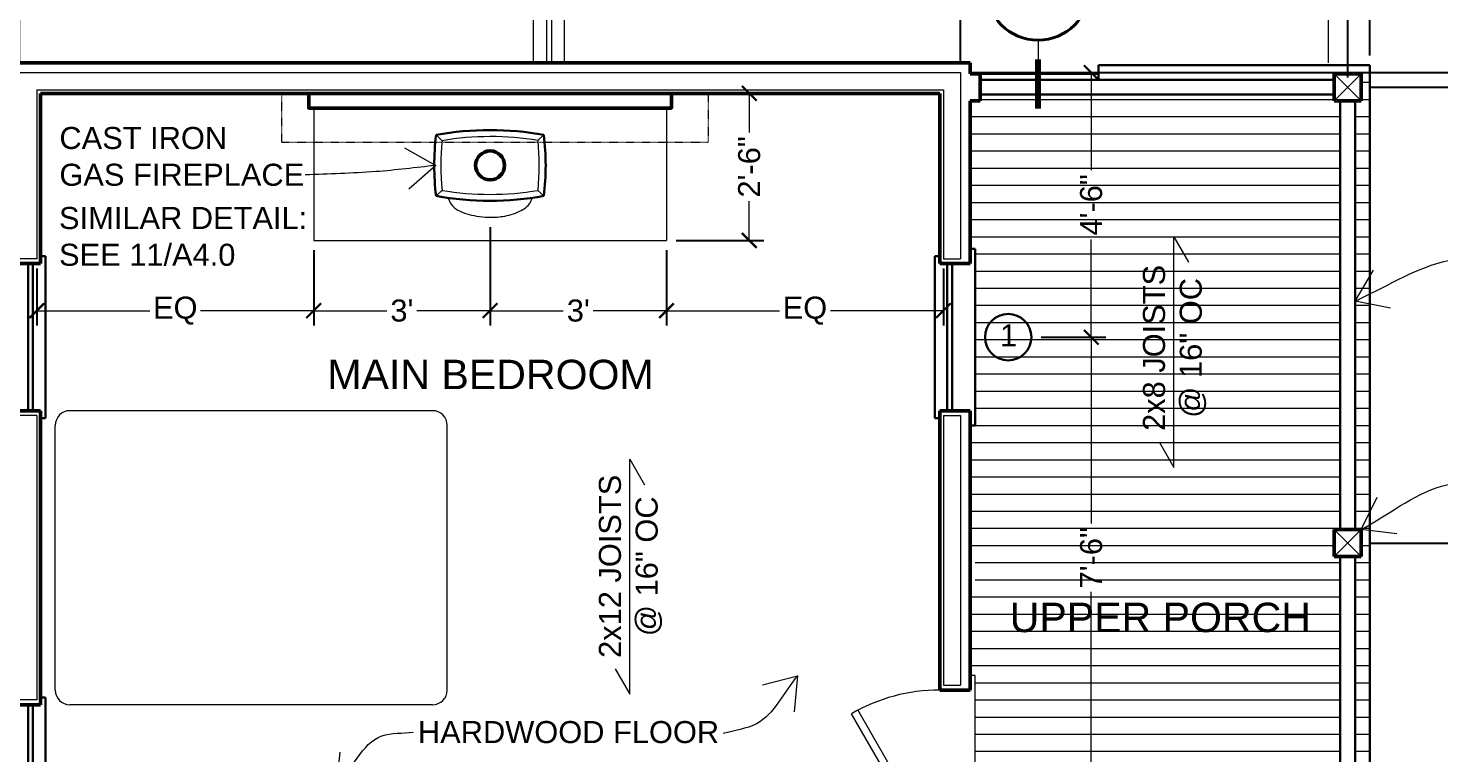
# Model space of a CAD drawing. Header units: inches. Extents: x -4969 to 16721, y 2489 to 24693.
# Drawn here: x 1101 to 1389.1, y 7446.3 to 7594.3 of the extents above; entities that cross this region are included whole.
import ezdxf

# ---------------------------------------------------------------- set-up
doc = ezdxf.new("R2010")
doc.units = ezdxf.units.IN
doc.header["$MEASUREMENT"] = 0
doc.linetypes.add('DASHED2', pattern=[0.375, 0.25, -0.125])
doc.layers.get('0').update_dxf_attribs({"lineweight": 5})
for name, color, linetype, lineweight in [('1', 1, 'Continuous', 9), ('2', 6, 'Continuous', 20), ('3', 3, 'Continuous', 30), ('5', 4, 'Continuous', 50), ('A-DIMSx', 7, 'Continuous', 9), ('A-LINK', 7, 'Continuous', 40), ('A-TEXTx', 7, 'Continuous', 20)]:
    doc.layers.add(name, color=color, linetype=linetype, lineweight=lineweight)
doc.styles.get("Standard").update_dxf_attribs({"font": 'Arial.ttf'})
doc.dimstyles.get("Standard").update_dxf_attribs({"dimtxt": 3, "dimasz": 2, "dimexe": 0.03125, "dimexo": 0.0625, "dimgap": 0.03125, "dimtad": 0, "dimtoh": 1, "dimdec": 4, "dimlfac": 0.99985, "dimzin": 0, "dimdsep": 46, "dimlunit": 4, "dimtxsty": 'Standard', "dimblk": 'ARCHTICK', "dimblk1": 'ARCHTICK', "dimblk2": 'ARCHTICK', "dimcen": 0.09, "dimclrt": 256, "dimadec": 0, "dimazin": 0, "dimtfac": 1, "dimtdec": 4, "dimtofl": 0, "dimtmove": 0, "dimatfit": 3, "dimfxl": 1, "dimtolj": 1, "dimtzin": 0, "dimarcsym": 0})

# ---------------------------------------------------------------- blocks, each defined once
blk = doc.blocks.new('window plan 30')
at = {"layer": '1'}
for p, q in [((181.69, 1684.26), (181.69, 1680.76)), ((213.69, 1684.26), (213.69, 1680.76))]:
    blk.add_line(p, q, dxfattribs=at)
at = {"layer": '3'}
for p, q in [((181.19, 1685.01), (181.19, 1686.01)), ((181.19, 1686.01), (214.19, 1686.01)), ((214.19, 1686.01), (214.19, 1685.01)), ((212.69, 1683.48), (182.69, 1683.48)), ((212.69, 1682.48), (182.69, 1682.48)), ((179.69, 1677.76), (179.69, 1678.76)), ((215.69, 1677.76), (179.69, 1677.76)), ((215.69, 1678.76), (215.69, 1677.76))]:
    blk.add_line(p, q, dxfattribs=at)
at = {"layer": '5'}
for p, q in [((182.69, 1685.01), (182.69, 1678.76)), ((212.69, 1685.01), (212.69, 1678.76))]:
    blk.add_line(p, q, dxfattribs=at)
blk = doc.blocks.new('door plan 36 thirdclosed')
at = {"layer": '1'}
for p, q in [((6155.71, 1261.81), (6155.71, 1265.31)), ((6193.71, 1261.81), (6193.71, 1265.31))]:
    blk.add_line(p, q, dxfattribs=at)
at = {"layer": '1', "lineweight": 5, "ltscale": 0.1}
for p, q in [((6191.96, 1262.36), (6160.78, 1244.36)), ((6191.96, 1262.36), (6192.71, 1261.06)), ((6192.71, 1261.06), (6161.53, 1243.06))]:
    blk.add_line(p, q, dxfattribs=at)
at = {"layer": '1'}
blk.add_arc((6192.71, 1261.06), 36, 180, 210, dxfattribs=at)
at = {"layer": '2'}
for p, q in [((6195.71, 1268.31), (6153.71, 1268.31)), ((6153.71, 1268.31), (6153.71, 1267.31)), ((6195.71, 1267.31), (6195.71, 1268.31))]:
    blk.add_line(p, q, dxfattribs=at)
at = {"layer": '5'}
for p, q in [((6156.71, 1261.06), (6156.71, 1267.31)), ((6192.71, 1261.06), (6192.71, 1267.31))]:
    blk.add_line(p, q, dxfattribs=at)
blk = doc.blocks.new('Woodstove Jotul F3 Plan')
at = {"layer": '1'}
for p, q in [((9529.12, 380.67), (9527.91, 381.81)), ((9548.71, 380.67), (9549.91, 381.81)), ((9527.91, 369.37), (9529.12, 370.51)), ((9548.71, 370.51), (9549.91, 369.37))]:
    blk.add_line(p, q, dxfattribs=at)
blk.add_circle((9538.93, 375.6), 2.95, dxfattribs=at)
blk.add_open_spline([(9530.36, 368.94), (9530.54, 368.5), (9530.94, 367.48), (9532.93, 365.95), (9535.66, 365.28), (9538.76, 364.94), (9541.78, 365.12), (9544.73, 365.95), (9546.98, 367.4), (9547.4, 368.61), (9547.52, 368.94)], degree=3, knots=[0, 0, 0, 0, 1.420534, 3.233125, 7.214587, 9.701964, 12.596585, 16.203253, 18.971369, 20.008624, 20.008624, 20.008624, 20.008624], dxfattribs=at)
at = {"layer": '2'}
for centre, radius, start, end in [((9577.95, 375.65), 49.08, 174.1354, 186.0181), ((9538.99, 323.22), 58.26, 80.396, 99.7565), ((9498.11, 375.59), 50.86, 354.2677, 5.7323), ((9538.91, 428.85), 59.16, 260.4828, 279.5306)]:
    blk.add_arc(centre, radius, start, end, dxfattribs=at)
at = {"layer": '3'}
for centre, radius, start, end in [((9579.29, 375.59), 51.75, 173.0983, 186.9017), ((9538.91, 321.81), 61, 79.6111, 100.3889), ((9498.15, 375.59), 52.13, 353.149, 6.851), ((9538.91, 429.37), 61, 259.6111, 280.3889)]:
    blk.add_arc(centre, radius, start, end, dxfattribs=at)
blk = doc.blocks.new('_ArchTick')
at = {"color": 0, "linetype": 'ByBlock', "lineweight": 0, "const_width": 0.15}
blk.add_lwpolyline([(-0.5, -0.5), (0.5, 0.5)], dxfattribs=at)
blk = doc.blocks.new('*D536')
at = {"layer": 'A-DIMSx', "color": 0, "lineweight": -2, "ltscale": 0.1, "transparency": 16777216}
for p, q in [((1099.29, 7587.27), (1099.29, 7619.36)), ((1291.29, 7587.27), (1291.29, 7619.36))]:
    blk.add_line(p, q, dxfattribs=at)
at = {"layer": 'A-DIMSx', "color": 0, "lineweight": 5, "ltscale": 0.1, "transparency": 16777216}
for p, q in [((1099.29, 7616.36), (1190.68, 7616.36)), ((1291.29, 7616.36), (1199.89, 7616.36))]:
    blk.add_line(p, q, dxfattribs=at)
at = {"layer": 'Defpoints', "color": 0, "ltscale": 0.1, "transparency": 16777216}
for p in [(1291.29, 7616.36), (1099.29, 7585.27), (1291.29, 7585.27)]:
    blk.add_point(p, dxfattribs=at)
at = {"layer": 'A-DIMSx', "color": 0, "lineweight": 5, "ltscale": 0.1, "transparency": 16777216, "xscale": 3, "yscale": 3, "zscale": 3, "rotation": 180}
blk.add_blockref('_ArchTick', (1099.29, 7616.36), dxfattribs=at)
at = {"layer": 'A-DIMSx', "color": 0, "lineweight": 5, "ltscale": 0.1, "transparency": 16777216, "xscale": 3, "yscale": 3, "zscale": 3}
blk.add_blockref('_ArchTick', (1291.29, 7616.36), dxfattribs=at)
at = {"layer": 'A-DIMSx', "ltscale": 0.1, "transparency": 16777216, "insert": (1195.29, 7616.36), "char_height": 4.5, "attachment_point": 5}
blk.add_mtext("\\A1;16'", dxfattribs=at)
blk = doc.blocks.new('*D537')
at = {"layer": 'A-DIMSx', "color": 0, "lineweight": -2, "ltscale": 0.1, "transparency": 16777216}
for p, q in [((1291.29, 7587.27), (1291.29, 7619.36)), ((1370.29, 7584.27), (1370.29, 7619.36))]:
    blk.add_line(p, q, dxfattribs=at)
at = {"layer": 'A-DIMSx', "color": 0, "lineweight": 5, "ltscale": 0.1, "transparency": 16777216}
for p, q in [((1291.29, 7616.36), (1323.79, 7616.36)), ((1370.29, 7616.36), (1337.78, 7616.36))]:
    blk.add_line(p, q, dxfattribs=at)
at = {"layer": 'Defpoints', "color": 0, "ltscale": 0.1, "transparency": 16777216}
for p in [(1370.29, 7616.36), (1291.29, 7585.27), (1370.29, 7582.27)]:
    blk.add_point(p, dxfattribs=at)
at = {"layer": 'A-DIMSx', "color": 0, "lineweight": 5, "ltscale": 0.1, "transparency": 16777216, "xscale": 3, "yscale": 3, "zscale": 3, "rotation": 180}
blk.add_blockref('_ArchTick', (1291.29, 7616.36), dxfattribs=at)
at = {"layer": 'A-DIMSx', "color": 0, "lineweight": 5, "ltscale": 0.1, "transparency": 16777216, "xscale": 3, "yscale": 3, "zscale": 3}
blk.add_blockref('_ArchTick', (1370.29, 7616.36), dxfattribs=at)
at = {"layer": 'A-DIMSx', "ltscale": 0.1, "transparency": 16777216, "insert": (1330.79, 7616.36), "char_height": 4.5, "attachment_point": 5}
blk.add_mtext('\\A1;6\'-7"', dxfattribs=at)
blk = doc.blocks.new('*D538')
at = {"layer": 'A-DIMSx', "color": 0, "lineweight": -2, "ltscale": 0.1, "transparency": 16777216}
for p, q in [((1370.29, 7584.27), (1370.29, 7619.36)), ((1374.79, 7588.77), (1374.79, 7619.36))]:
    blk.add_line(p, q, dxfattribs=at)
at = {"layer": 'A-DIMSx', "color": 0, "lineweight": 5, "ltscale": 0.1, "transparency": 16777216}
for p, q in [((1370.29, 7616.36), (1374.79, 7616.36)), ((1374.79, 7616.36), (1377.79, 7616.36))]:
    blk.add_line(p, q, dxfattribs=at)
at = {"layer": 'Defpoints', "color": 0, "ltscale": 0.1, "transparency": 16777216}
for p in [(1374.79, 7616.36), (1374.79, 7586.77), (1370.29, 7582.27)]:
    blk.add_point(p, dxfattribs=at)
at = {"layer": 'A-DIMSx', "color": 0, "lineweight": 5, "ltscale": 0.1, "transparency": 16777216, "xscale": 3, "yscale": 3, "zscale": 3, "rotation": 180}
blk.add_blockref('_ArchTick', (1370.29, 7616.36), dxfattribs=at)
at = {"layer": 'A-DIMSx', "color": 0, "lineweight": 5, "ltscale": 0.1, "transparency": 16777216, "xscale": 3, "yscale": 3, "zscale": 3}
blk.add_blockref('_ArchTick', (1374.79, 7616.36), dxfattribs=at)
at = {"layer": 'A-DIMSx', "ltscale": 0.1, "transparency": 16777216, "insert": (1383.11, 7616.36), "char_height": 4.5, "attachment_point": 5}
blk.add_mtext('\\A1;4{\\H1x;\\S1/2;}"', dxfattribs=at)
blk = doc.blocks.new('*D540')
at = {"layer": 'A-DIMSx', "color": 0, "lineweight": -2, "ltscale": 0.1, "transparency": 16777216}
for p, q in [((1159.29, 7549.02), (1159.29, 7533.68)), ((1102.79, 7545.27), (1102.79, 7533.68))]:
    blk.add_line(p, q, dxfattribs=at)
at = {"layer": 'A-DIMSx', "color": 0, "lineweight": 5, "ltscale": 0.1, "transparency": 16777216}
for p, q in [((1102.79, 7536.68), (1125.86, 7536.68)), ((1159.29, 7536.68), (1136.22, 7536.68))]:
    blk.add_line(p, q, dxfattribs=at)
at = {"layer": 'Defpoints', "color": 0, "ltscale": 0.1, "transparency": 16777216}
for p in [(1159.29, 7551.02), (1102.79, 7547.27), (1159.29, 7536.68)]:
    blk.add_point(p, dxfattribs=at)
at = {"layer": 'A-DIMSx', "color": 0, "lineweight": 5, "ltscale": 0.1, "transparency": 16777216, "xscale": 3, "yscale": 3, "zscale": 3, "rotation": 180}
blk.add_blockref('_ArchTick', (1102.79, 7536.68), dxfattribs=at)
at = {"layer": 'A-DIMSx', "color": 0, "lineweight": 5, "ltscale": 0.1, "transparency": 16777216, "xscale": 3, "yscale": 3, "zscale": 3}
blk.add_blockref('_ArchTick', (1159.29, 7536.68), dxfattribs=at)
at = {"layer": 'A-DIMSx', "ltscale": 0.1, "transparency": 16777216, "insert": (1131.04, 7536.68), "char_height": 4.5, "attachment_point": 5}
blk.add_mtext('\\A1;{EQ}', dxfattribs=at)
blk = doc.blocks.new('*D541')
at = {"layer": 'A-DIMSx', "color": 0, "lineweight": -2, "ltscale": 0.1, "transparency": 16777216}
for p, q in [((1195.28, 7553.73), (1195.28, 7533.68)), ((1159.29, 7549.02), (1159.29, 7533.68))]:
    blk.add_line(p, q, dxfattribs=at)
at = {"layer": 'A-DIMSx', "color": 0, "lineweight": 5, "ltscale": 0.1, "transparency": 16777216}
for p, q in [((1159.29, 7536.68), (1174.22, 7536.68)), ((1195.28, 7536.68), (1180.35, 7536.68))]:
    blk.add_line(p, q, dxfattribs=at)
at = {"layer": 'Defpoints', "color": 0, "ltscale": 0.1, "transparency": 16777216}
for p in [(1195.28, 7555.73), (1159.29, 7551.02), (1195.28, 7536.68)]:
    blk.add_point(p, dxfattribs=at)
at = {"layer": 'A-DIMSx', "color": 0, "lineweight": 5, "ltscale": 0.1, "transparency": 16777216, "xscale": 3, "yscale": 3, "zscale": 3, "rotation": 180}
blk.add_blockref('_ArchTick', (1159.29, 7536.68), dxfattribs=at)
at = {"layer": 'A-DIMSx', "color": 0, "lineweight": 5, "ltscale": 0.1, "transparency": 16777216, "xscale": 3, "yscale": 3, "zscale": 3}
blk.add_blockref('_ArchTick', (1195.28, 7536.68), dxfattribs=at)
at = {"layer": 'A-DIMSx', "ltscale": 0.1, "transparency": 16777216, "insert": (1177.29, 7536.68), "char_height": 4.5, "attachment_point": 5}
blk.add_mtext("\\A1;3'", dxfattribs=at)
blk = doc.blocks.new('*D542')
at = {"layer": 'A-DIMSx', "color": 0, "lineweight": -2, "ltscale": 0.1, "transparency": 16777216}
for p, q in [((1195.28, 7553.73), (1195.28, 7533.68)), ((1231.29, 7549.02), (1231.29, 7533.68))]:
    blk.add_line(p, q, dxfattribs=at)
at = {"layer": 'A-DIMSx', "color": 0, "lineweight": 5, "ltscale": 0.1, "transparency": 16777216}
for p, q in [((1195.28, 7536.68), (1210.22, 7536.68)), ((1231.29, 7536.68), (1216.35, 7536.68))]:
    blk.add_line(p, q, dxfattribs=at)
at = {"layer": 'Defpoints', "color": 0, "ltscale": 0.1, "transparency": 16777216}
for p in [(1195.28, 7555.73), (1231.29, 7551.02), (1231.29, 7536.68)]:
    blk.add_point(p, dxfattribs=at)
at = {"layer": 'A-DIMSx', "color": 0, "lineweight": 5, "ltscale": 0.1, "transparency": 16777216, "xscale": 3, "yscale": 3, "zscale": 3, "rotation": 180}
blk.add_blockref('_ArchTick', (1195.28, 7536.68), dxfattribs=at)
at = {"layer": 'A-DIMSx', "color": 0, "lineweight": 5, "ltscale": 0.1, "transparency": 16777216, "xscale": 3, "yscale": 3, "zscale": 3}
blk.add_blockref('_ArchTick', (1231.29, 7536.68), dxfattribs=at)
at = {"layer": 'A-DIMSx', "ltscale": 0.1, "transparency": 16777216, "insert": (1213.29, 7536.68), "char_height": 4.5, "attachment_point": 5}
blk.add_mtext("\\A1;3'", dxfattribs=at)
blk = doc.blocks.new('*D543')
at = {"layer": 'A-DIMSx', "color": 0, "lineweight": -2, "ltscale": 0.1, "transparency": 16777216}
for p, q in [((1231.29, 7549.02), (1231.29, 7533.68)), ((1287.79, 7545.27), (1287.79, 7533.68))]:
    blk.add_line(p, q, dxfattribs=at)
at = {"layer": 'A-DIMSx', "color": 0, "lineweight": 5, "ltscale": 0.1, "transparency": 16777216}
for p, q in [((1231.29, 7536.68), (1254.36, 7536.68)), ((1287.79, 7536.68), (1264.72, 7536.68))]:
    blk.add_line(p, q, dxfattribs=at)
at = {"layer": 'Defpoints', "color": 0, "ltscale": 0.1, "transparency": 16777216}
for p in [(1231.29, 7551.02), (1287.79, 7547.27), (1287.79, 7536.68)]:
    blk.add_point(p, dxfattribs=at)
at = {"layer": 'A-DIMSx', "color": 0, "lineweight": 5, "ltscale": 0.1, "transparency": 16777216, "xscale": 3, "yscale": 3, "zscale": 3, "rotation": 180}
blk.add_blockref('_ArchTick', (1231.29, 7536.68), dxfattribs=at)
at = {"layer": 'A-DIMSx', "color": 0, "lineweight": 5, "ltscale": 0.1, "transparency": 16777216, "xscale": 3, "yscale": 3, "zscale": 3}
blk.add_blockref('_ArchTick', (1287.79, 7536.68), dxfattribs=at)
at = {"layer": 'A-DIMSx', "ltscale": 0.1, "transparency": 16777216, "insert": (1259.54, 7536.68), "char_height": 4.5, "attachment_point": 5}
blk.add_mtext('\\A1;{EQ}', dxfattribs=at)
blk = doc.blocks.new('*D549')
at = {"layer": 'A-DIMSx', "color": 0, "lineweight": -2, "ltscale": 0.1, "transparency": 16777216}
for p, q in [((1293.29, 7585.27), (1320.95, 7585.27)), ((1307.75, 7531.27), (1320.95, 7531.27))]:
    blk.add_line(p, q, dxfattribs=at)
at = {"layer": 'A-DIMSx', "color": 0, "lineweight": 5, "ltscale": 0.1, "transparency": 16777216}
for p, q in [((1317.95, 7585.27), (1317.95, 7565.35)), ((1317.95, 7531.27), (1317.95, 7551.2))]:
    blk.add_line(p, q, dxfattribs=at)
at = {"layer": 'Defpoints', "color": 0, "ltscale": 0.1, "transparency": 16777216}
for p in [(1291.29, 7585.27), (1305.75, 7531.27), (1317.95, 7531.27)]:
    blk.add_point(p, dxfattribs=at)
at = {"layer": 'A-DIMSx', "color": 0, "lineweight": 5, "ltscale": 0.1, "transparency": 16777216, "xscale": 3, "yscale": 3, "zscale": 3}
for p, rotation in [((1317.95, 7585.27), 90), ((1317.95, 7531.27), 270)]:
    blk.add_blockref('_ArchTick', p, dxfattribs=dict(at, rotation=rotation))
at = {"layer": 'A-DIMSx', "ltscale": 0.1, "transparency": 16777216, "insert": (1317.95, 7558.27), "char_height": 4.5, "attachment_point": 5, "rotation": 90}
blk.add_mtext('\\A1;4\'-6"', dxfattribs=at)
blk = doc.blocks.new('*D550')
at = {"layer": 'A-DIMSx', "color": 0, "lineweight": -2, "ltscale": 0.1, "transparency": 16777216}
for p, q in [((1307.75, 7531.27), (1320.95, 7531.27)), ((1305.58, 7441.27), (1320.95, 7441.27))]:
    blk.add_line(p, q, dxfattribs=at)
at = {"layer": 'A-DIMSx', "color": 0, "lineweight": 5, "ltscale": 0.1, "transparency": 16777216}
for p, q in [((1317.95, 7531.27), (1317.95, 7493.24)), ((1317.95, 7441.27), (1317.95, 7479.31))]:
    blk.add_line(p, q, dxfattribs=at)
at = {"layer": 'Defpoints', "color": 0, "ltscale": 0.1, "transparency": 16777216}
for p in [(1305.75, 7531.27), (1303.58, 7441.27), (1317.95, 7441.27)]:
    blk.add_point(p, dxfattribs=at)
at = {"layer": 'A-DIMSx', "color": 0, "lineweight": 5, "ltscale": 0.1, "transparency": 16777216, "xscale": 3, "yscale": 3, "zscale": 3}
for p, rotation in [((1317.95, 7531.27), 90), ((1317.95, 7441.27), 270)]:
    blk.add_blockref('_ArchTick', p, dxfattribs=dict(at, rotation=rotation))
at = {"layer": 'A-DIMSx', "ltscale": 0.1, "transparency": 16777216, "insert": (1317.95, 7486.27), "char_height": 4.5, "attachment_point": 5, "rotation": 90}
blk.add_mtext('\\A1;7\'-6"', dxfattribs=at)
blk = doc.blocks.new('*D558')
at = {"layer": 'A-DIMSx', "color": 0, "lineweight": -2, "ltscale": 0.1, "transparency": 16777216}
for p, q in [((1375.04, 7489.27), (1498.12, 7489.27)), ((1375.04, 7393.27), (1498.12, 7393.27))]:
    blk.add_line(p, q, dxfattribs=at)
at = {"layer": 'A-DIMSx', "color": 0, "lineweight": 5, "ltscale": 0.1, "transparency": 16777216}
for p, q in [((1495.12, 7489.27), (1495.12, 7444.35)), ((1495.12, 7393.27), (1495.12, 7438.2))]:
    blk.add_line(p, q, dxfattribs=at)
at = {"layer": 'Defpoints', "color": 0, "ltscale": 0.1, "transparency": 16777216}
for p in [(1373.04, 7489.27), (1495.12, 7489.27), (1373.04, 7393.27)]:
    blk.add_point(p, dxfattribs=at)
at = {"layer": 'A-DIMSx', "color": 0, "lineweight": 5, "ltscale": 0.1, "transparency": 16777216, "xscale": 3, "yscale": 3, "zscale": 3}
for p, rotation in [((1495.12, 7489.27), 90), ((1495.12, 7393.27), 270)]:
    blk.add_blockref('_ArchTick', p, dxfattribs=dict(at, rotation=rotation))
at = {"layer": 'A-DIMSx', "ltscale": 0.1, "transparency": 16777216, "insert": (1495.12, 7441.27), "char_height": 4.5, "attachment_point": 5, "rotation": 90}
blk.add_mtext("\\A1;8'", dxfattribs=at)
blk = doc.blocks.new('*D559')
at = {"layer": 'A-DIMSx', "color": 0, "lineweight": -2, "ltscale": 0.1, "transparency": 16777216}
for p, q in [((1375.04, 7582.27), (1498.12, 7582.27)), ((1375.04, 7489.27), (1498.12, 7489.27))]:
    blk.add_line(p, q, dxfattribs=at)
at = {"layer": 'A-DIMSx', "color": 0, "lineweight": 5, "ltscale": 0.1, "transparency": 16777216}
for p, q in [((1495.12, 7582.27), (1495.12, 7542.74)), ((1495.12, 7489.27), (1495.12, 7528.81))]:
    blk.add_line(p, q, dxfattribs=at)
at = {"layer": 'Defpoints', "color": 0, "ltscale": 0.1, "transparency": 16777216}
for p in [(1373.04, 7582.27), (1495.12, 7582.27), (1373.04, 7489.27)]:
    blk.add_point(p, dxfattribs=at)
at = {"layer": 'A-DIMSx', "color": 0, "lineweight": 5, "ltscale": 0.1, "transparency": 16777216, "xscale": 3, "yscale": 3, "zscale": 3}
for p, rotation in [((1495.12, 7582.27), 90), ((1495.12, 7489.27), 270)]:
    blk.add_blockref('_ArchTick', p, dxfattribs=dict(at, rotation=rotation))
at = {"layer": 'A-DIMSx', "ltscale": 0.1, "transparency": 16777216, "insert": (1495.12, 7535.77), "char_height": 4.5, "attachment_point": 5, "rotation": 90}
blk.add_mtext('\\A1;7\'-9"', dxfattribs=at)
blk = doc.blocks.new('*D560')
at = {"layer": 'A-DIMSx', "color": 0, "lineweight": -2, "ltscale": 0.1, "transparency": 16777216}
for p, q in [((1293.29, 7585.27), (1518.08, 7585.27)), ((1397.29, 7105.27), (1518.08, 7105.27))]:
    blk.add_line(p, q, dxfattribs=at)
at = {"layer": 'A-DIMSx', "color": 0, "lineweight": 5, "ltscale": 0.1, "transparency": 16777216}
for p, q in [((1515.08, 7585.27), (1515.08, 7350.18)), ((1515.08, 7105.27), (1515.08, 7340.37))]:
    blk.add_line(p, q, dxfattribs=at)
at = {"layer": 'Defpoints', "color": 0, "ltscale": 0.1, "transparency": 16777216}
for p in [(1291.29, 7585.27), (1395.29, 7105.27), (1515.08, 7105.27)]:
    blk.add_point(p, dxfattribs=at)
at = {"layer": 'A-DIMSx', "color": 0, "lineweight": 5, "ltscale": 0.1, "transparency": 16777216, "xscale": 3, "yscale": 3, "zscale": 3}
for p, rotation in [((1515.08, 7585.27), 90), ((1515.08, 7105.27), 270)]:
    blk.add_blockref('_ArchTick', p, dxfattribs=dict(at, rotation=rotation))
at = {"layer": 'A-DIMSx', "ltscale": 0.1, "transparency": 16777216, "insert": (1515.08, 7345.27), "char_height": 4.5, "attachment_point": 5, "rotation": 90}
blk.add_mtext("\\A1;40'", dxfattribs=at)
blk = doc.blocks.new('*D561')
at = {"layer": 'A-DIMSx', "color": 0, "lineweight": -2, "ltscale": 0.1, "transparency": 16777216}
for p, q in [((1293.35, 7585.27), (1507.68, 7585.27)), ((1389.29, 7297.27), (1507.68, 7297.27))]:
    blk.add_line(p, q, dxfattribs=at)
at = {"layer": 'A-DIMSx', "color": 0, "lineweight": 5, "ltscale": 0.1, "transparency": 16777216}
for p, q in [((1504.68, 7585.27), (1504.68, 7446.13)), ((1504.68, 7297.27), (1504.68, 7436.42))]:
    blk.add_line(p, q, dxfattribs=at)
at = {"layer": 'Defpoints', "color": 0, "ltscale": 0.1, "transparency": 16777216}
for p in [(1291.35, 7585.27), (1504.68, 7585.27), (1387.29, 7297.27)]:
    blk.add_point(p, dxfattribs=at)
at = {"layer": 'A-DIMSx', "color": 0, "lineweight": 5, "ltscale": 0.1, "transparency": 16777216, "xscale": 3, "yscale": 3, "zscale": 3}
for p, rotation in [((1504.68, 7585.27), 90), ((1504.68, 7297.27), 270)]:
    blk.add_blockref('_ArchTick', p, dxfattribs=dict(at, rotation=rotation))
at = {"layer": 'A-DIMSx', "ltscale": 0.1, "transparency": 16777216, "insert": (1504.68, 7441.27), "char_height": 4.5, "attachment_point": 5, "rotation": 90}
blk.add_mtext("\\A1;24'", dxfattribs=at)
blk = doc.blocks.new('*D562')
at = {"layer": 'A-DIMSx', "color": 0, "lineweight": -2, "ltscale": 0.1, "transparency": 16777216}
for p, q in [((1293.29, 7585.27), (1498.12, 7585.27)), ((1375.04, 7582.27), (1498.12, 7582.27))]:
    blk.add_line(p, q, dxfattribs=at)
at = {"layer": 'A-DIMSx', "color": 0, "lineweight": 5, "ltscale": 0.1, "transparency": 16777216}
blk.add_line((1495.12, 7582.27), (1495.12, 7585.27), dxfattribs=at)
at = {"layer": 'Defpoints', "color": 0, "ltscale": 0.1, "transparency": 16777216}
for p in [(1291.29, 7585.27), (1495.12, 7585.27), (1373.04, 7582.27)]:
    blk.add_point(p, dxfattribs=at)
at = {"layer": 'A-DIMSx', "color": 0, "lineweight": 5, "ltscale": 0.1, "transparency": 16777216, "xscale": 3, "yscale": 3, "zscale": 3}
for p, rotation in [((1495.12, 7585.27), 90), ((1495.12, 7582.27), 270)]:
    blk.add_blockref('_ArchTick', p, dxfattribs=dict(at, rotation=rotation))
at = {"layer": 'A-DIMSx', "ltscale": 0.1, "transparency": 16777216, "insert": (1498.49, 7589.6), "char_height": 4.5, "attachment_point": 5}
blk.add_mtext('\\A1;3"', dxfattribs=at)
blk = doc.blocks.new('*D566')
at = {"layer": 'A-DIMSx', "color": 0, "lineweight": -2, "ltscale": 0.1, "transparency": 16777216}
for p, q in [((1234.29, 7581.02), (1251.18, 7581.02)), ((1233.29, 7551.02), (1251.18, 7551.02))]:
    blk.add_line(p, q, dxfattribs=at)
at = {"layer": 'A-DIMSx', "color": 0, "lineweight": 5, "ltscale": 0.1, "transparency": 16777216}
for p, q in [((1248.18, 7581.02), (1248.18, 7573.04)), ((1248.18, 7551.02), (1248.18, 7559.01))]:
    blk.add_line(p, q, dxfattribs=at)
at = {"layer": 'Defpoints', "color": 0, "ltscale": 0.1, "transparency": 16777216}
for p in [(1232.29, 7581.02), (1248.18, 7581.02), (1231.29, 7551.02)]:
    blk.add_point(p, dxfattribs=at)
at = {"layer": 'A-DIMSx', "color": 0, "lineweight": 5, "ltscale": 0.1, "transparency": 16777216, "xscale": 3, "yscale": 3, "zscale": 3}
for p, rotation in [((1248.18, 7581.02), 90), ((1248.18, 7551.02), 270)]:
    blk.add_blockref('_ArchTick', p, dxfattribs=dict(at, rotation=rotation))
at = {"layer": 'A-DIMSx', "ltscale": 0.1, "transparency": 16777216, "insert": (1248.18, 7566.02), "char_height": 4.5, "attachment_point": 5, "rotation": 90}
blk.add_mtext('\\A1;2\'-6"', dxfattribs=at)

msp = doc.modelspace()

# ---------------------------------------------------------------- linework, layer by layer
at = {"layer": '1'}
for p, q in [((1204.1275377, 7587.2747155), (1204.1275377, 7887.2747155)), ((1210.4486055, 7587.2747155), (1210.4486055, 7887.2747155)), ((1099.2880716, 7585.2747155), (1291.2880716, 7585.2747155)), ((1291.2880716, 7585.2747155), (1291.2880716, 7547.2747155)), ((1102.7880716, 7581.7747155), (1287.7880716, 7581.7747155)), ((1102.7880716, 7581.7747155), (1102.7880716, 7547.2747155)), ((1287.7880716, 7581.7747155), (1287.7880716, 7547.2747155)), ((1373.0380716, 7583.2747155), (1374.7880716, 7583.2747155)), ((1295.2880716, 7579.7747155), (1367.5380716, 7579.7747155)), ((1373.0380716, 7579.7747155), (1374.7880716, 7579.7747155)), ((1293.2880716, 7576.2747155), (1368.7880716, 7576.2747155)), ((1371.7880716, 7576.2747155), (1374.7880716, 7576.2747155)), ((1293.2880716, 7572.7747155), (1368.7880716, 7572.7747155)), ((1371.7880716, 7572.7747155), (1374.7880716, 7572.7747155)), ((1293.2880716, 7569.2747155), (1368.7880716, 7569.2747155)), ((1371.7880716, 7569.2747155), (1374.7880716, 7569.2747155)), ((1293.2880716, 7565.7747155), (1368.7880716, 7565.7747155)), ((1371.7880716, 7565.7747155), (1374.7880716, 7565.7747155)), ((1293.2880716, 7562.2747155), (1368.7880716, 7562.2747155)), ((1371.7880716, 7562.2747155), (1374.7880716, 7562.2747155)), ((1293.2880716, 7558.7747155), (1368.7880716, 7558.7747155)), ((1371.7880716, 7558.7747155), (1374.7880716, 7558.7747155)), ((1293.2880716, 7555.2747155), (1368.7880716, 7555.2747155)), ((1371.7880716, 7555.2747155), (1374.7880716, 7555.2747155)), ((1293.2880716, 7551.7747155), (1368.7880716, 7551.7747155)), ((1371.7880716, 7551.7747155), (1374.7880716, 7551.7747155)), ((1294.2880716, 7548.2747155), (1368.7880716, 7548.2747155)), ((1371.7880716, 7548.2747155), (1374.7880716, 7548.2747155)), ((1294.2880716, 7544.7747155), (1368.7880716, 7544.7747155)), ((1371.7880716, 7544.7747155), (1374.7880716, 7544.7747155)), ((1294.2880716, 7541.2747155), (1368.7880716, 7541.2747155)), ((1371.7880716, 7541.2747155), (1374.7880716, 7541.2747155)), ((1294.2880716, 7537.7747155), (1368.7880716, 7537.7747155)), ((1371.7880716, 7537.7747155), (1374.7880716, 7537.7747155)), ((1294.2880716, 7534.2747155), (1368.7880716, 7534.2747155)), ((1371.7880716, 7534.2747155), (1374.7880716, 7534.2747155)), ((1294.2880716, 7530.7747155), (1368.7880716, 7530.7747155)), ((1371.7880716, 7530.7747155), (1374.7880716, 7530.7747155)), ((1294.2880716, 7527.2747155), (1368.7880716, 7527.2747155)), ((1371.7880716, 7527.2747155), (1374.7880716, 7527.2747155)), ((1294.2880716, 7523.7747155), (1368.7880716, 7523.7747155)), ((1371.7880716, 7523.7747155), (1374.7880716, 7523.7747155)), ((1294.2880716, 7520.2747155), (1368.7880716, 7520.2747155)), ((1371.7880716, 7520.2747155), (1374.7880716, 7520.2747155)), ((1102.7880716, 7515.2747155), (1102.7880716, 7457.2747155)), ((1287.7880716, 7515.2747155), (1287.7880716, 7460.2747155)), ((1291.2880716, 7515.2747155), (1291.2880716, 7460.2747155)), ((1294.2880716, 7516.7747155), (1368.7880716, 7516.7747155)), ((1371.7880716, 7516.7747155), (1374.7880716, 7516.7747155)), ((1294.2880716, 7513.2747155), (1368.7880716, 7513.2747155)), ((1371.7880716, 7513.2747155), (1374.7880716, 7513.2747155)), ((1293.2880716, 7509.7747155), (1368.7880716, 7509.7747155)), ((1371.7880716, 7509.7747155), (1374.7880716, 7509.7747155)), ((1293.2880716, 7506.2747155), (1368.7880716, 7506.2747155)), ((1371.7880716, 7506.2747155), (1374.7880716, 7506.2747155)), ((1293.2880716, 7502.7747155), (1368.7880716, 7502.7747155)), ((1371.7880716, 7502.7747155), (1374.7880716, 7502.7747155)), ((1293.2880716, 7499.2747155), (1368.7880716, 7499.2747155)), ((1371.7880716, 7499.2747155), (1374.7880716, 7499.2747155)), ((1293.2880716, 7495.7747155), (1368.7880716, 7495.7747155)), ((1371.7880716, 7495.7747155), (1374.7880716, 7495.7747155)), ((1293.2880716, 7492.2747155), (1368.7880716, 7492.2747155)), ((1371.7880716, 7492.2747155), (1374.7880716, 7492.2747155)), ((1293.2880716, 7488.7747155), (1367.5380716, 7488.7747155)), ((1373.0380716, 7488.7747155), (1374.7880716, 7488.7747155)), ((1294.2880716, 7485.2747155), (1368.7880716, 7485.2747155)), ((1371.7880716, 7485.2747155), (1374.7880716, 7485.2747155)), ((1294.2880716, 7481.7747155), (1368.7880716, 7481.7747155)), ((1371.7880716, 7481.7747155), (1374.7880716, 7481.7747155)), ((1293.2880716, 7478.2747155), (1368.7880716, 7478.2747155)), ((1371.7880716, 7478.2747155), (1374.7880716, 7478.2747155)), ((1293.2880716, 7474.7747155), (1368.7880716, 7474.7747155)), ((1371.7880716, 7474.7747155), (1374.7880716, 7474.7747155)), ((1293.2880716, 7471.2747155), (1368.7880716, 7471.2747155)), ((1371.7880716, 7471.2747155), (1374.7880716, 7471.2747155)), ((1293.2880716, 7467.7747155), (1368.7880716, 7467.7747155)), ((1371.7880716, 7467.7747155), (1374.7880716, 7467.7747155)), ((1293.2880716, 7464.2747155), (1368.7880716, 7464.2747155)), ((1371.7880716, 7464.2747155), (1374.7880716, 7464.2747155)), ((1294.2880716, 7460.7747155), (1368.7880716, 7460.7747155)), ((1371.7880716, 7460.7747155), (1374.7880716, 7460.7747155)), ((1294.2880716, 7457.2747155), (1368.7880716, 7457.2747155)), ((1371.7880716, 7457.2747155), (1374.7880716, 7457.2747155)), ((1294.2880716, 7453.7747155), (1368.7880716, 7453.7747155)), ((1371.7880716, 7453.7747155), (1374.7880716, 7453.7747155)), ((1294.2880716, 7450.2747155), (1368.7880716, 7450.2747155)), ((1371.7880716, 7450.2747155), (1374.7880716, 7450.2747155)), ((1294.2880716, 7446.7747155), (1368.7880716, 7446.7747155)), ((1371.7880716, 7446.7747155), (1374.7880716, 7446.7747155))]:
    msp.add_line(p, q, dxfattribs=at)
at = {"layer": '1', "ltscale": 0.25}
for p, q in [((1183.5380716, 7516.2747155), (1109.5380716, 7516.2747155)), ((1106.5380716, 7459.2747155), (1106.5380716, 7513.2747155)), ((1186.5380716, 7459.2747155), (1186.5380716, 7513.2747155)), ((1183.5380716, 7456.2747155), (1109.5380716, 7456.2747155))]:
    msp.add_line(p, q, dxfattribs=at)
at = {"layer": '1', "linetype": 'DASHED2', "ltscale": 0.2, "flags": 128}
msp.add_lwpolyline([(1239.7878023, 7581.0247155), (1239.7878023, 7571.0249848), (1152.7883409, 7571.0249848), (1152.7883409, 7581.0247155)], dxfattribs=at)
at = {"layer": '1', "ltscale": 0.25}
for centre, start, end in [((1109.5380716, 7513.2747155), 90, 180), ((1183.5380716, 7513.2747155), 0, 90), ((1109.5380716, 7459.2747155), 180, 270), ((1183.5380716, 7459.2747155), 270, 0)]:
    msp.add_arc(centre, 3, start, end, dxfattribs=at)
at = {"layer": '2'}
for p, q in [((1206.7880716, 7887.2747155), (1206.7880716, 7587.2747155)), ((1207.7880716, 7887.2747155), (1207.7880716, 7587.2747155)), ((1366.2880716, 7887.2747155), (1366.2880716, 7587.2747155)), ((1159.2880716, 7578.0247155), (1159.2880716, 7551.0247155)), ((1231.2880716, 7578.0247155), (1231.2880716, 7551.0247155))]:
    msp.add_line(p, q, dxfattribs=at)
at = {"layer": '2', "ltscale": 0.1}
for p, q in [((1307.1005716, 7591.8789199), (1307.1005716, 7577.9347885)), ((1159.2880716, 7551.0247155), (1231.2880716, 7551.0247155))]:
    msp.add_line(p, q, dxfattribs=at)
at = {"layer": '2', "ltscale": 0.25}
for p, q in [((1373.0380716, 7585.0247155), (1367.5380716, 7579.5247155)), ((1367.5380716, 7585.0247155), (1373.0380716, 7579.5247155)), ((1373.0380716, 7492.0247155), (1367.5380716, 7486.5247155)), ((1367.5380716, 7492.0247155), (1373.0380716, 7486.5247155))]:
    msp.add_line(p, q, dxfattribs=at)
for points in [[(1331.8243901, 7509.89767), (1334.8243901, 7504.7015175), (1334.8243901, 7551.7597767), (1337.8243901, 7546.5636243)], [(1220.7947748, 7463.6035885), (1223.7947748, 7458.4074361), (1223.7947748, 7506.3496319), (1226.7947748, 7501.1534795)]]:
    msp.add_lwpolyline(points, dxfattribs=at)
at = {"layer": '3'}
for p, q in [((1295.2880716, 7585.0247155), (1319.4130716, 7585.0247155)), ((1374.7880716, 7586.7747155), (1319.4130716, 7586.7747155)), ((1319.4130716, 7583.7747155), (1319.4130716, 7586.7747155)), ((1374.7880716, 7586.7747155), (1374.7880716, 7345.2747155)), ((1367.5380716, 7583.7747155), (1295.2880716, 7583.7747155)), ((1367.5380716, 7580.7747155), (1295.2880716, 7580.7747155)), ((1368.7880716, 7579.5247155), (1368.7880716, 7492.0247155)), ((1371.7880716, 7579.5247155), (1371.7880716, 7492.0247155)), ((1368.7880716, 7486.5247155), (1368.7880716, 7396.0247155)), ((1371.7880716, 7486.5247155), (1371.7880716, 7396.0247155))]:
    msp.add_line(p, q, dxfattribs=at)
at = {"layer": '3', "ltscale": 0.25}
msp.add_circle((1301.0179696, 7531.2747155), 4.729898, dxfattribs=at)
at = {"layer": '5'}
for p, q in [((1097.2880716, 7587.2747155), (1293.2880716, 7587.2747155)), ((1293.2880716, 7587.2747155), (1293.2880716, 7585.0247155)), ((1295.2880716, 7585.0247155), (1293.2880716, 7585.0247155)), ((1295.2880716, 7585.0247155), (1295.2880716, 7579.5247155)), ((1367.5380716, 7585.0247155), (1367.5380716, 7579.5247155)), ((1373.0380716, 7585.0247155), (1367.5380716, 7585.0247155)), ((1373.0380716, 7585.0247155), (1373.0380716, 7579.5247155)), ((1103.5380716, 7581.0247155), (1287.0380716, 7581.0247155)), ((1103.5380716, 7581.0247155), (1103.5380716, 7546.2747155)), ((1287.0380716, 7581.0247155), (1287.0380716, 7546.2747155)), ((1293.2880716, 7579.5247155), (1295.2880716, 7579.5247155)), ((1293.2880716, 7579.5247155), (1293.2880716, 7546.2747155)), ((1367.5380716, 7579.5247155), (1373.0380716, 7579.5247155)), ((1103.5380716, 7516.2747155), (1103.5380716, 7456.2747155)), ((1287.0380716, 7516.2747155), (1287.0380716, 7459.2747155)), ((1293.2880716, 7516.2747155), (1293.2880716, 7459.2747155)), ((1373.0380716, 7492.0247155), (1367.5380716, 7492.0247155)), ((1367.5380716, 7492.0247155), (1367.5380716, 7486.5247155)), ((1373.0380716, 7492.0247155), (1373.0380716, 7486.5247155)), ((1367.5380716, 7486.5247155), (1373.0380716, 7486.5247155))]:
    msp.add_line(p, q, dxfattribs=at)
at = {"layer": '5', "ltscale": 0.1}
for p, q in [((1306.8505716, 7587.9347885), (1306.8505716, 7577.9347885)), ((1307.3505716, 7587.9347885), (1307.3505716, 7577.9347885))]:
    msp.add_line(p, q, dxfattribs=at)
at = {"layer": '5', "ltscale": 0.25}
msp.add_lwpolyline([(1158.2880716, 7580.9631994), (1158.2880716, 7578.0247155), (1232.2880716, 7578.0247155), (1232.2880716, 7581.0247155)], dxfattribs=at)
msp.add_circle((1195.2880716, 7566.3192425), 2.9514877, dxfattribs=at)
at = {"layer": 'A-LINK', "color": 152, "ltscale": 0.1}
msp.add_circle((1307.1005716, 7602.3789202), 10.5000003, dxfattribs=at)

# ---------------------------------------------------------------- block references
at = {"xscale": -1, "rotation": 269.9999999999997}
for p in [(-581.4715036, 7333.5856635), (-581.4715036, 7243.5856635)]:
    msp.add_blockref('window plan 30', p, dxfattribs=at)
at = {"rotation": 90.00000000000033}
msp.add_blockref('window plan 30', (2972.0476468, 7333.5856635), dxfattribs=at)
at = {"layer": '2', "ltscale": 0.1}
msp.add_blockref('Woodstove Jotul F3 Plan', (-8343.6466526, 7190.7189835), dxfattribs=at)
at = {"layer": '2', "ltscale": 0.1, "rotation": 270}
msp.add_blockref('door plan 36 thirdclosed', (25.9750285, 13615.9851839), dxfattribs=at)

# ---------------------------------------------------------------- texts
at = {"layer": 'A-TEXTx', "ltscale": 0.25, "insert": (1107.4005039, 7568.1345169), "char_height": 4.5, "width": 49.285129604, "attachment_point": 4}
msp.add_mtext('CAST IRON\\PGAS FIREPLACE', dxfattribs=at)
at = {"layer": 'A-TEXTx', "color": 152, "ltscale": 0.25, "insert": (1107.3243901, 7551.8032855), "char_height": 4.5, "attachment_point": 4}
msp.add_mtext('SIMILAR DETAIL: \\PSEE 11/A4.0', dxfattribs=at)
at = {"layer": 'A-TEXTx', "ltscale": 0.5, "char_height": 4.5, "width": 65.165552809, "attachment_point": 2, "rotation": 90}
for s, insert in [('{2x8 JOISTS \\P@ 16" OC}', (1328.5166417, 7529.0831694)), ('{2x12 JOISTS \\P@ 16" OC}', (1217.4870263, 7484.5173198))]:
    msp.add_mtext(s, dxfattribs=dict(at, insert=insert))
at = {"layer": 'A-TEXTx', "ltscale": 0.5}
for s, insert, char_height, width, attachment_point in [('{1}', (1301.0679676, 7531.6345311), 4.5, 5.465913137, 5), ('{MAIN BEDROOM}', (1195.3747349, 7526.6696834), 6, 104.530359291, 2), ('{UPPER PORCH}', (1332.059827, 7477.0971366), 6, 79.143219554, 2)]:
    msp.add_mtext(s, dxfattribs=dict(at, insert=insert, char_height=char_height, width=width, attachment_point=attachment_point))
at = {"layer": 'A-TEXTx', "ltscale": 0.25, "insert": (1180.5695958, 7450.6733544), "char_height": 4.5, "attachment_point": 4}
msp.add_mtext('{HARDWOOD FLOOR}', dxfattribs=at)

# ---------------------------------------------------------------- dimensions: what is measured, and where the dimension line sits
at = {"layer": 'A-DIMSx', "ltscale": 0.1}
for base, p1, p2, picture, middle in [((1374.7880716, 7616.3588259), (1370.2880716, 7582.2747155), (1374.7880716, 7586.7747155), '*D538', (1383.1054317, 7616.3588259)), ((1291.2880716, 7616.3588259), (1099.2880716, 7585.2747155), (1291.2880716, 7585.2747155), '*D536', (1195.2880716, 7616.3588259)), ((1370.2880716, 7616.3588259), (1291.2880716, 7585.2747155), (1370.2880716, 7582.2747155), '*D537', (1330.7880716, 7616.3588259)), ((1195.2834345, 7536.6759258), (1159.2880716, 7551.0247155), (1195.2834345, 7555.7294027), '*D541', (1177.285753, 7536.6759258)), ((1231.2880716, 7536.6759258), (1195.2834345, 7555.7294027), (1231.2880716, 7551.0247155), '*D542', (1213.285753, 7536.6759258))]:
    dim = msp.add_linear_dim(base=base, p1=p1, p2=p2, dimstyle='Standard', override={"dimtxt": 4.5, "dimasz": 3, "dimexe": 3, "dimexo": 2, "dimgap": 1, "dimlfac": -47.9928, "dimlwd": 5}, dxfattribs=at)
    dim.commit()
    dim.dimension.update_dxf_attribs({"geometry": picture, "text_midpoint": middle})
dim = msp.add_linear_dim(base=(1495.1225594, 7585.2747155), p1=(1373.0380716, 7582.2747155), p2=(1291.2880716, 7585.2747155), angle=270, dimstyle='Standard', override={"dimtxt": 4.5, "dimasz": 3, "dimexe": 3, "dimexo": 2, "dimgap": 1, "dimlfac": -47.9928, "dimtmove": 2, "dimlwd": 5}, dxfattribs=at)
dim.commit()
dim.dimension.update_dxf_attribs({"geometry": '*D562', "text_midpoint": (1498.4935711, 7589.596273), "dimtype": 160})
for base, p1, p2, angle, picture, middle in [((1317.9472864, 7531.2747155), (1291.2880716, 7585.2747155), (1305.7478675, 7531.2747155), 90, '*D549', (1317.9472864, 7558.2747155)), ((1515.0783044, 7105.2747155), (1291.2880716, 7585.2747155), (1395.2880716, 7105.2747155), 90, '*D560', (1515.0783044, 7345.2747155)), ((1504.6847756, 7585.2747155), (1387.2880716, 7297.2747155), (1291.3505716, 7585.2747155), 90, '*D561', (1504.6847756, 7441.2747155)), ((1248.1792969, 7581.0247155), (1231.2880716, 7551.0247155), (1232.2880716, 7581.0247155), 90, '*D566', (1248.1792969, 7566.0247155)), ((1495.1225594, 7582.2747155), (1373.0380716, 7489.2747155), (1373.0380716, 7582.2747155), 270, '*D559', (1495.1225594, 7535.7747155)), ((1317.9472864, 7441.2747155), (1305.7478675, 7531.2747155), (1303.5823002, 7441.2747155), 90, '*D550', (1317.9472864, 7486.2747155)), ((1495.1225594, 7489.2747155), (1373.0380716, 7393.2747155), (1373.0380716, 7489.2747155), 270, '*D558', (1495.1225594, 7441.2747155))]:
    dim = msp.add_linear_dim(base=base, p1=p1, p2=p2, angle=angle, dimstyle='Standard', override={"dimtxt": 4.5, "dimasz": 3, "dimexe": 3, "dimexo": 2, "dimgap": 1, "dimlfac": -47.9928, "dimlwd": 5}, dxfattribs=at)
    dim.commit()
    dim.dimension.update_dxf_attribs({"geometry": picture, "text_midpoint": middle})
for base, p1, p2, picture, middle in [((1159.2880716, 7536.6759258), (1102.7880716, 7547.2747155), (1159.2880716, 7551.0247155), '*D540', (1131.0380716, 7536.6759258)), ((1287.7880716, 7536.6759258), (1231.2880716, 7551.0247155), (1287.7880716, 7547.2747155), '*D543', (1259.5380716, 7536.6759258))]:
    dim = msp.add_linear_dim(base=base, p1=p1, p2=p2, text='{EQ}', dimstyle='Standard', override={"dimtxt": 4.5, "dimasz": 3, "dimexe": 3, "dimexo": 2, "dimgap": 1, "dimlfac": -47.9928, "dimlwd": 5}, dxfattribs=at)
    dim.commit()
    dim.dimension.update_dxf_attribs({"geometry": picture, "text_midpoint": middle})

# ---------------------------------------------------------------- leaders
at = {"layer": 'A-TEXTx', "path_type": 1, "annotation_type": 0, "has_hookline": 1}
for points, hookline_direction, text_width in [([(1184.207618, 7566.3059655), (1171.9556686, 7565.0453736), (1157.5540305, 7564.3870455)], 1, 49.2851296), ([(1371.7880716, 7538.6407409), (1389.656462, 7546.6279444), (1408.166935, 7548.3221057)], 0, 24.2650068), ([(1373.0380716, 7492.0247155), (1389.406462, 7500.8779444), (1407.916935, 7502.5721057)], 0, 29.6858799), ([(1258.0128011, 7462.1616515), (1249.6548813, 7452.3965336), (1242.8483184, 7450.3959078)], 1, 60.8850614), ([(1163.9146484, 7439.2944216), (1173.2256241, 7449.9225972), (1179.5695958, 7450.6733544)], 0, 60.8850614)]:
    msp.add_leader(points, dimstyle='Standard', override={"dimasz": 6, "dimgap": 1, "dimldrblk": 'Open90', "dimlwd": -1}, dxfattribs=dict(at, hookline_direction=hookline_direction, text_width=text_width))

doc.saveas('drawing.dxf')
